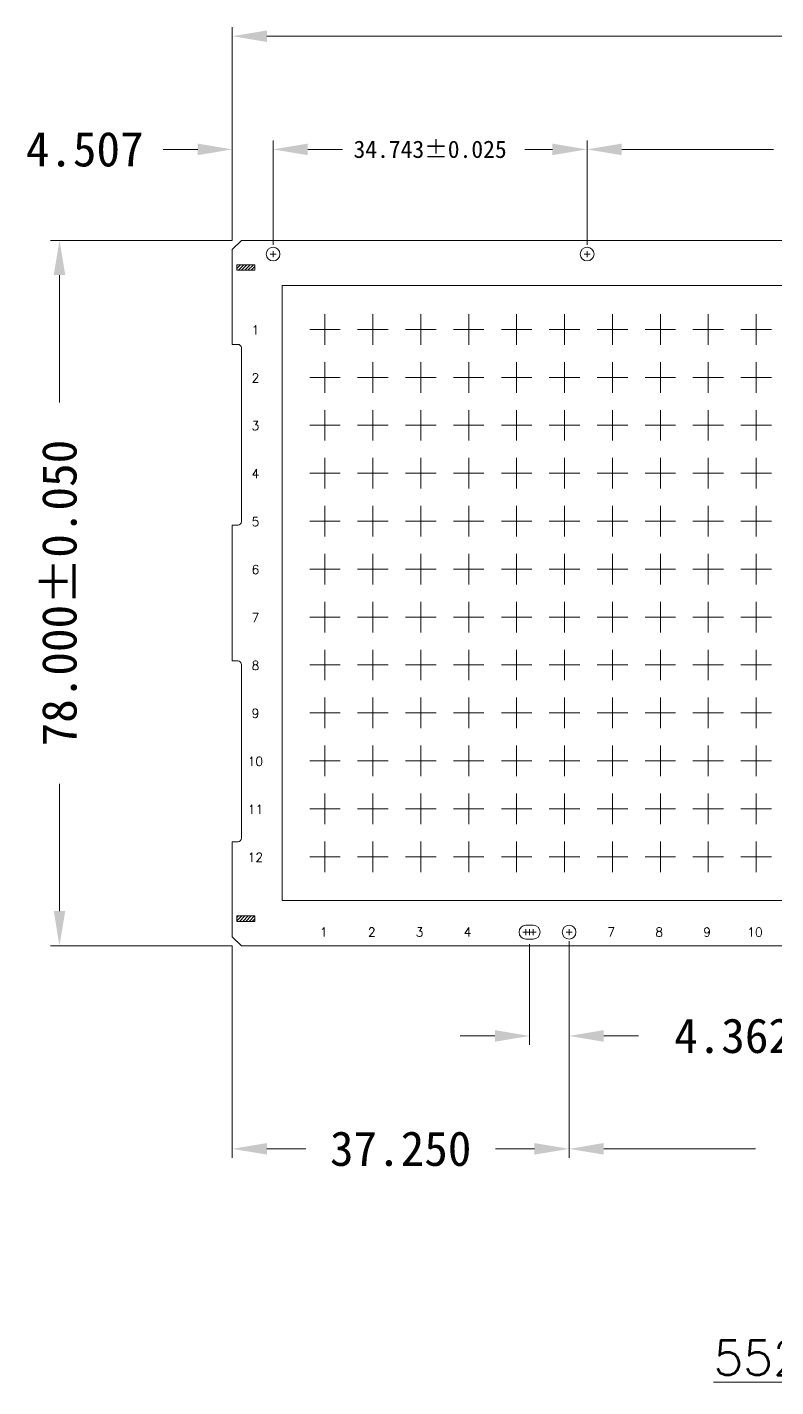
# Model space of a CAD drawing. Extents: x -197 to -81, y -157 to -2.
# Drawn here: x -195.79 to -170.94, y -157.05 to -111.95 of the extents above; entities that cross this region are included whole.
import ezdxf

# ---------------------------------------------------------------- set-up
doc = ezdxf.new("R2010")
doc.units = 0
doc.header["$LTSCALE"] = 5
doc.header["$MEASUREMENT"] = 0
for name, pattern in [('0', [0]), ('CENTER', [2, 1.25, -0.25, 0.25, -0.25]), ('HIDDEN', [0.375, 0.25, -0.125])]:
    doc.linetypes.add(name, pattern=pattern)
for name, color, linetype in [('1', 7, 'CONTINUOUS'), ('1D', 4, 'CONTINUOUS'), ('标注', 4, '0')]:
    doc.layers.add(name, color=color, linetype=linetype)
doc.layers.add('center', color=1, linetype='CONTINUOUS', lineweight=18)
doc.styles.add('宋体', font='SimSun.ttf')

msp = doc.modelspace()

# ---------------------------------------------------------------- hatches: boundary and pattern name
at = {"layer": '1D', "lineweight": 5}
h = msp.add_hatch(dxfattribs=at)
h.set_pattern_fill('ANSI31', color=256, scale=0.6, style=0)
h.set_pattern_definition([(45, (-468.39961, -120.148475), (-0.053033009, 0.053033009), [])])
h.paths.add_polyline_path([(-188.8296, -119.832), (-188.8296, -120.012), (-188.2296, -120.012), (-188.2296, -119.832)])
h.paths.add_polyline_path([(-188.8296, -141.612), (-188.8296, -141.432), (-188.2296, -141.432), (-188.2296, -141.612)])
h.paths.add_polyline_path([(-111.7296, -141.612), (-111.7296, -141.432), (-112.3296, -141.432), (-112.3296, -141.612)])
h.paths.add_polyline_path([(-111.7296, -119.832), (-111.7296, -120.012), (-112.3296, -120.012), (-112.3296, -119.832)])

# ---------------------------------------------------------------- linework, layer by layer
at = {"layer": '1', "lineweight": 5, "elevation": -0.0291}
msp.add_lwpolyline([(-111.8796, -142.422), (-188.6796, -142.422), (-188.9796, -142.122), (-188.9796, -138.972), (-188.7996, -138.972, 0.4142136), (-188.6796, -138.852), (-188.6796, -133.092, 0.4142136), (-188.7996, -132.972), (-188.9796, -132.972), (-188.9796, -128.472), (-188.7996, -128.472, 0.4142136), (-188.6796, -128.352), (-188.6796, -122.592, 0.4142136), (-188.7996, -122.472), (-188.9796, -122.472), (-188.9796, -119.322), (-188.6796, -119.022), (-111.8796, -119.022)], format="xyb", dxfattribs=at)
msp.add_lwpolyline([(-178.9932, -142.197, 1), (-178.9932, -141.7398), (-179.2332, -141.7398, 1), (-179.2332, -142.197)], format="xyb", close=True, dxfattribs=at)
at = {"layer": '1', "lineweight": 5}
for centre in [(-187.6275, -119.4756, -0.0291), (-177.2046, -119.4756, -0.0291), (-177.8046, -141.9684, -0.0291)]:
    msp.add_circle(centre, 0.2286, dxfattribs=at)
at = {"layer": '1D', "lineweight": 5}
for p, q in [((-187.7275, -119.4756, -0.0291), (-187.5275, -119.4756, -0.0291)), ((-187.6275, -119.5756, -0.0291), (-187.6275, -119.3756, -0.0291)), ((-177.3046, -119.4756, -0.0291), (-177.1046, -119.4756, -0.0291)), ((-177.2046, -119.5756, -0.0291), (-177.2046, -119.3756, -0.0291)), ((-179.3332, -141.9684, -0.0291), (-179.1332, -141.9684, -0.0291)), ((-179.2332, -142.0684, -0.0291), (-179.2332, -141.8684, -0.0291)), ((-179.2132, -141.9684, -0.0291), (-179.0132, -141.9684, -0.0291)), ((-179.1132, -142.0684, -0.0291), (-179.1132, -141.8684, -0.0291)), ((-179.0932, -141.9684, -0.0291), (-178.8932, -141.9684, -0.0291)), ((-178.9932, -142.0684, -0.0291), (-178.9932, -141.8684, -0.0291)), ((-177.9046, -141.9684, -0.0291), (-177.7046, -141.9684, -0.0291)), ((-177.8046, -142.0684, -0.0291), (-177.8046, -141.8684, -0.0291))]:
    msp.add_line(p, q, dxfattribs=at)
at = {"layer": '1D', "linetype": 'HIDDEN', "lineweight": 5, "elevation": -0.0291}
for points in [[(-188.8296, -119.832), (-188.8296, -120.012), (-188.2296, -120.012), (-188.2296, -119.832)], [(-188.8296, -119.832), (-188.8296, -120.012), (-188.2296, -120.012), (-188.2296, -119.832)], [(-188.8296, -141.612), (-188.8296, -141.432), (-188.2296, -141.432), (-188.2296, -141.612)]]:
    msp.add_lwpolyline(points, close=True, dxfattribs=at)
at = {"layer": '1D', "lineweight": 5, "elevation": -0.0291}
msp.add_lwpolyline([(-187.3296, -120.522), (-112.9296, -120.522), (-112.9296, -140.922), (-187.3296, -140.922)], close=True, dxfattribs=at)
at = {"layer": 'center', "color": 1, "linetype": 'CENTER', "lineweight": 5}
for p, q in [((-185.9046, -121.4698, -0.0291), (-185.9046, -122.4843, -0.0291)), ((-184.3146, -121.4698, -0.0291), (-184.3146, -122.4843, -0.0291)), ((-182.7246, -121.4698, -0.0291), (-182.7246, -122.4843, -0.0291)), ((-181.1346, -121.4698, -0.0291), (-181.1346, -122.4843, -0.0291)), ((-179.5446, -121.4698, -0.0291), (-179.5446, -122.4843, -0.0291)), ((-177.9546, -121.4698, -0.0291), (-177.9546, -122.4843, -0.0291)), ((-176.3646, -121.4698, -0.0291), (-176.3646, -122.4843, -0.0291)), ((-174.7746, -121.4698, -0.0291), (-174.7746, -122.4843, -0.0291)), ((-173.1846, -121.4698, -0.0291), (-173.1846, -122.4843, -0.0291)), ((-171.5946, -121.4698, -0.0291), (-171.5946, -122.4843, -0.0291)), ((-186.4118, -121.977, -0.0291), (-185.3974, -121.977, -0.0291)), ((-184.8218, -121.977, -0.0291), (-183.8074, -121.977, -0.0291)), ((-183.2318, -121.977, -0.0291), (-182.2174, -121.977, -0.0291)), ((-181.6418, -121.977, -0.0291), (-180.6274, -121.977, -0.0291)), ((-180.0518, -121.977, -0.0291), (-179.0374, -121.977, -0.0291)), ((-178.4618, -121.977, -0.0291), (-177.4474, -121.977, -0.0291)), ((-176.8718, -121.977, -0.0291), (-175.8574, -121.977, -0.0291)), ((-175.2818, -121.977, -0.0291), (-174.2674, -121.977, -0.0291)), ((-173.6918, -121.977, -0.0291), (-172.6774, -121.977, -0.0291)), ((-172.1018, -121.977, -0.0291), (-171.0874, -121.977, -0.0291)), ((-185.9046, -123.0598, -0.0291), (-185.9046, -124.0743, -0.0291)), ((-184.3146, -123.0598, -0.0291), (-184.3146, -124.0743, -0.0291)), ((-182.7246, -123.0598, -0.0291), (-182.7246, -124.0743, -0.0291)), ((-181.1346, -123.0598, -0.0291), (-181.1346, -124.0743, -0.0291)), ((-179.5446, -123.0598, -0.0291), (-179.5446, -124.0743, -0.0291)), ((-177.9546, -123.0598, -0.0291), (-177.9546, -124.0743, -0.0291)), ((-176.3646, -123.0598, -0.0291), (-176.3646, -124.0743, -0.0291)), ((-174.7746, -123.0598, -0.0291), (-174.7746, -124.0743, -0.0291)), ((-173.1846, -123.0598, -0.0291), (-173.1846, -124.0743, -0.0291)), ((-171.5946, -123.0598, -0.0291), (-171.5946, -124.0743, -0.0291)), ((-186.4118, -123.567, -0.0291), (-185.3974, -123.567, -0.0291)), ((-184.8218, -123.567, -0.0291), (-183.8074, -123.567, -0.0291)), ((-183.2318, -123.567, -0.0291), (-182.2174, -123.567, -0.0291)), ((-181.6418, -123.567, -0.0291), (-180.6274, -123.567, -0.0291)), ((-180.0518, -123.567, -0.0291), (-179.0374, -123.567, -0.0291)), ((-178.4618, -123.567, -0.0291), (-177.4474, -123.567, -0.0291)), ((-176.8718, -123.567, -0.0291), (-175.8574, -123.567, -0.0291)), ((-175.2818, -123.567, -0.0291), (-174.2674, -123.567, -0.0291)), ((-173.6918, -123.567, -0.0291), (-172.6774, -123.567, -0.0291)), ((-172.1018, -123.567, -0.0291), (-171.0874, -123.567, -0.0291)), ((-185.9046, -124.6498, -0.0291), (-185.9046, -125.6643, -0.0291)), ((-184.3146, -124.6498, -0.0291), (-184.3146, -125.6643, -0.0291)), ((-182.7246, -124.6498, -0.0291), (-182.7246, -125.6643, -0.0291)), ((-181.1346, -124.6498, -0.0291), (-181.1346, -125.6643, -0.0291)), ((-179.5446, -124.6498, -0.0291), (-179.5446, -125.6643, -0.0291)), ((-177.9546, -124.6498, -0.0291), (-177.9546, -125.6643, -0.0291)), ((-176.3646, -124.6498, -0.0291), (-176.3646, -125.6643, -0.0291)), ((-174.7746, -124.6498, -0.0291), (-174.7746, -125.6643, -0.0291)), ((-173.1846, -124.6498, -0.0291), (-173.1846, -125.6643, -0.0291)), ((-171.5946, -124.6498, -0.0291), (-171.5946, -125.6643, -0.0291)), ((-186.4118, -125.157, -0.0291), (-185.3974, -125.157, -0.0291)), ((-184.8218, -125.157, -0.0291), (-183.8074, -125.157, -0.0291)), ((-183.2318, -125.157, -0.0291), (-182.2174, -125.157, -0.0291)), ((-181.6418, -125.157, -0.0291), (-180.6274, -125.157, -0.0291)), ((-180.0518, -125.157, -0.0291), (-179.0374, -125.157, -0.0291)), ((-178.4618, -125.157, -0.0291), (-177.4474, -125.157, -0.0291)), ((-176.8718, -125.157, -0.0291), (-175.8574, -125.157, -0.0291)), ((-175.2818, -125.157, -0.0291), (-174.2674, -125.157, -0.0291)), ((-173.6918, -125.157, -0.0291), (-172.6774, -125.157, -0.0291)), ((-172.1018, -125.157, -0.0291), (-171.0874, -125.157, -0.0291)), ((-185.9046, -126.2398, -0.0291), (-185.9046, -127.2543, -0.0291)), ((-184.3146, -126.2398, -0.0291), (-184.3146, -127.2543, -0.0291)), ((-182.7246, -126.2398, -0.0291), (-182.7246, -127.2543, -0.0291)), ((-181.1346, -126.2398, -0.0291), (-181.1346, -127.2543, -0.0291)), ((-179.5446, -126.2398, -0.0291), (-179.5446, -127.2543, -0.0291)), ((-177.9546, -126.2398, -0.0291), (-177.9546, -127.2543, -0.0291)), ((-176.3646, -126.2398, -0.0291), (-176.3646, -127.2543, -0.0291)), ((-174.7746, -126.2398, -0.0291), (-174.7746, -127.2543, -0.0291)), ((-173.1846, -126.2398, -0.0291), (-173.1846, -127.2543, -0.0291)), ((-171.5946, -126.2398, -0.0291), (-171.5946, -127.2543, -0.0291)), ((-186.4118, -126.747, -0.0291), (-185.3974, -126.747, -0.0291)), ((-184.8218, -126.747, -0.0291), (-183.8074, -126.747, -0.0291)), ((-183.2318, -126.747, -0.0291), (-182.2174, -126.747, -0.0291)), ((-181.6418, -126.747, -0.0291), (-180.6274, -126.747, -0.0291)), ((-180.0518, -126.747, -0.0291), (-179.0374, -126.747, -0.0291)), ((-178.4618, -126.747, -0.0291), (-177.4474, -126.747, -0.0291)), ((-176.8718, -126.747, -0.0291), (-175.8574, -126.747, -0.0291)), ((-175.2818, -126.747, -0.0291), (-174.2674, -126.747, -0.0291)), ((-173.6918, -126.747, -0.0291), (-172.6774, -126.747, -0.0291)), ((-172.1018, -126.747, -0.0291), (-171.0874, -126.747, -0.0291)), ((-185.9046, -127.8298, -0.0291), (-185.9046, -128.8443, -0.0291)), ((-184.3146, -127.8298, -0.0291), (-184.3146, -128.8443, -0.0291)), ((-182.7246, -127.8298, -0.0291), (-182.7246, -128.8443, -0.0291)), ((-181.1346, -127.8298, -0.0291), (-181.1346, -128.8443, -0.0291)), ((-179.5446, -127.8298, -0.0291), (-179.5446, -128.8443, -0.0291)), ((-177.9546, -127.8298, -0.0291), (-177.9546, -128.8443, -0.0291)), ((-176.3646, -127.8298, -0.0291), (-176.3646, -128.8443, -0.0291)), ((-174.7746, -127.8298, -0.0291), (-174.7746, -128.8443, -0.0291)), ((-173.1846, -127.8298, -0.0291), (-173.1846, -128.8443, -0.0291)), ((-171.5946, -127.8298, -0.0291), (-171.5946, -128.8443, -0.0291)), ((-186.4118, -128.337, -0.0291), (-185.3974, -128.337, -0.0291)), ((-184.8218, -128.337, -0.0291), (-183.8074, -128.337, -0.0291)), ((-183.2318, -128.337, -0.0291), (-182.2174, -128.337, -0.0291)), ((-181.6418, -128.337, -0.0291), (-180.6274, -128.337, -0.0291)), ((-180.0518, -128.337, -0.0291), (-179.0374, -128.337, -0.0291)), ((-178.4618, -128.337, -0.0291), (-177.4474, -128.337, -0.0291)), ((-176.8718, -128.337, -0.0291), (-175.8574, -128.337, -0.0291)), ((-175.2818, -128.337, -0.0291), (-174.2674, -128.337, -0.0291)), ((-173.6918, -128.337, -0.0291), (-172.6774, -128.337, -0.0291)), ((-172.1018, -128.337, -0.0291), (-171.0874, -128.337, -0.0291)), ((-185.9046, -129.4198, -0.0291), (-185.9046, -130.4343, -0.0291)), ((-184.3146, -129.4198, -0.0291), (-184.3146, -130.4343, -0.0291)), ((-182.7246, -129.4198, -0.0291), (-182.7246, -130.4343, -0.0291)), ((-181.1346, -129.4198, -0.0291), (-181.1346, -130.4343, -0.0291)), ((-179.5446, -129.4198, -0.0291), (-179.5446, -130.4343, -0.0291)), ((-177.9546, -129.4198, -0.0291), (-177.9546, -130.4343, -0.0291)), ((-176.3646, -129.4198, -0.0291), (-176.3646, -130.4343, -0.0291)), ((-174.7746, -129.4198, -0.0291), (-174.7746, -130.4343, -0.0291)), ((-173.1846, -129.4198, -0.0291), (-173.1846, -130.4343, -0.0291)), ((-171.5946, -129.4198, -0.0291), (-171.5946, -130.4343, -0.0291)), ((-186.4118, -129.927, -0.0291), (-185.3974, -129.927, -0.0291)), ((-184.8218, -129.927, -0.0291), (-183.8074, -129.927, -0.0291)), ((-183.2318, -129.927, -0.0291), (-182.2174, -129.927, -0.0291)), ((-181.6418, -129.927, -0.0291), (-180.6274, -129.927, -0.0291)), ((-180.0518, -129.927, -0.0291), (-179.0374, -129.927, -0.0291)), ((-178.4618, -129.927, -0.0291), (-177.4474, -129.927, -0.0291)), ((-176.8718, -129.927, -0.0291), (-175.8574, -129.927, -0.0291)), ((-175.2818, -129.927, -0.0291), (-174.2674, -129.927, -0.0291)), ((-173.6918, -129.927, -0.0291), (-172.6774, -129.927, -0.0291)), ((-172.1018, -129.927, -0.0291), (-171.0874, -129.927, -0.0291)), ((-185.9046, -131.0098, -0.0291), (-185.9046, -132.0243, -0.0291)), ((-184.3146, -131.0098, -0.0291), (-184.3146, -132.0243, -0.0291)), ((-182.7246, -131.0098, -0.0291), (-182.7246, -132.0243, -0.0291)), ((-181.1346, -131.0098, -0.0291), (-181.1346, -132.0243, -0.0291)), ((-179.5446, -131.0098, -0.0291), (-179.5446, -132.0243, -0.0291)), ((-177.9546, -131.0098, -0.0291), (-177.9546, -132.0243, -0.0291)), ((-176.3646, -131.0098, -0.0291), (-176.3646, -132.0243, -0.0291)), ((-174.7746, -131.0098, -0.0291), (-174.7746, -132.0243, -0.0291)), ((-173.1846, -131.0098, -0.0291), (-173.1846, -132.0243, -0.0291)), ((-171.5946, -131.0098, -0.0291), (-171.5946, -132.0243, -0.0291)), ((-186.4118, -131.517, -0.0291), (-185.3974, -131.517, -0.0291)), ((-184.8218, -131.517, -0.0291), (-183.8074, -131.517, -0.0291)), ((-183.2318, -131.517, -0.0291), (-182.2174, -131.517, -0.0291)), ((-181.6418, -131.517, -0.0291), (-180.6274, -131.517, -0.0291)), ((-180.0518, -131.517, -0.0291), (-179.0374, -131.517, -0.0291)), ((-178.4618, -131.517, -0.0291), (-177.4474, -131.517, -0.0291)), ((-176.8718, -131.517, -0.0291), (-175.8574, -131.517, -0.0291)), ((-175.2818, -131.517, -0.0291), (-174.2674, -131.517, -0.0291)), ((-173.6918, -131.517, -0.0291), (-172.6774, -131.517, -0.0291)), ((-172.1018, -131.517, -0.0291), (-171.0874, -131.517, -0.0291)), ((-185.9046, -132.5998, -0.0291), (-185.9046, -133.6143, -0.0291)), ((-184.3146, -132.5998, -0.0291), (-184.3146, -133.6143, -0.0291)), ((-182.7246, -132.5998, -0.0291), (-182.7246, -133.6143, -0.0291)), ((-181.1346, -132.5998, -0.0291), (-181.1346, -133.6143, -0.0291)), ((-179.5446, -132.5998, -0.0291), (-179.5446, -133.6143, -0.0291)), ((-177.9546, -132.5998, -0.0291), (-177.9546, -133.6143, -0.0291)), ((-176.3646, -132.5998, -0.0291), (-176.3646, -133.6143, -0.0291)), ((-174.7746, -132.5998, -0.0291), (-174.7746, -133.6143, -0.0291)), ((-173.1846, -132.5998, -0.0291), (-173.1846, -133.6143, -0.0291)), ((-171.5946, -132.5998, -0.0291), (-171.5946, -133.6143, -0.0291)), ((-186.4118, -133.107, -0.0291), (-185.3974, -133.107, -0.0291)), ((-184.8218, -133.107, -0.0291), (-183.8074, -133.107, -0.0291)), ((-183.2318, -133.107, -0.0291), (-182.2174, -133.107, -0.0291)), ((-181.6418, -133.107, -0.0291), (-180.6274, -133.107, -0.0291)), ((-180.0518, -133.107, -0.0291), (-179.0374, -133.107, -0.0291)), ((-178.4618, -133.107, -0.0291), (-177.4474, -133.107, -0.0291)), ((-176.8718, -133.107, -0.0291), (-175.8574, -133.107, -0.0291)), ((-175.2818, -133.107, -0.0291), (-174.2674, -133.107, -0.0291)), ((-173.6918, -133.107, -0.0291), (-172.6774, -133.107, -0.0291)), ((-172.1018, -133.107, -0.0291), (-171.0874, -133.107, -0.0291)), ((-185.9046, -134.1898, -0.0291), (-185.9046, -135.2043, -0.0291)), ((-184.3146, -134.1898, -0.0291), (-184.3146, -135.2043, -0.0291)), ((-182.7246, -134.1898, -0.0291), (-182.7246, -135.2043, -0.0291)), ((-181.1346, -134.1898, -0.0291), (-181.1346, -135.2043, -0.0291)), ((-179.5446, -134.1898, -0.0291), (-179.5446, -135.2043, -0.0291)), ((-177.9546, -134.1898, -0.0291), (-177.9546, -135.2043, -0.0291)), ((-176.3646, -134.1898, -0.0291), (-176.3646, -135.2043, -0.0291)), ((-174.7746, -134.1898, -0.0291), (-174.7746, -135.2043, -0.0291)), ((-173.1846, -134.1898, -0.0291), (-173.1846, -135.2043, -0.0291)), ((-171.5946, -134.1898, -0.0291), (-171.5946, -135.2043, -0.0291)), ((-186.4118, -134.697, -0.0291), (-185.3974, -134.697, -0.0291)), ((-184.8218, -134.697, -0.0291), (-183.8074, -134.697, -0.0291)), ((-183.2318, -134.697, -0.0291), (-182.2174, -134.697, -0.0291)), ((-181.6418, -134.697, -0.0291), (-180.6274, -134.697, -0.0291)), ((-180.0518, -134.697, -0.0291), (-179.0374, -134.697, -0.0291)), ((-178.4618, -134.697, -0.0291), (-177.4474, -134.697, -0.0291)), ((-176.8718, -134.697, -0.0291), (-175.8574, -134.697, -0.0291)), ((-175.2818, -134.697, -0.0291), (-174.2674, -134.697, -0.0291)), ((-173.6918, -134.697, -0.0291), (-172.6774, -134.697, -0.0291)), ((-172.1018, -134.697, -0.0291), (-171.0874, -134.697, -0.0291)), ((-185.9046, -135.7798, -0.0291), (-185.9046, -136.7943, -0.0291)), ((-184.3146, -135.7798, -0.0291), (-184.3146, -136.7943, -0.0291)), ((-182.7246, -135.7798, -0.0291), (-182.7246, -136.7943, -0.0291)), ((-181.1346, -135.7798, -0.0291), (-181.1346, -136.7943, -0.0291)), ((-179.5446, -135.7798, -0.0291), (-179.5446, -136.7943, -0.0291)), ((-177.9546, -135.7798, -0.0291), (-177.9546, -136.7943, -0.0291)), ((-176.3646, -135.7798, -0.0291), (-176.3646, -136.7943, -0.0291)), ((-174.7746, -135.7798, -0.0291), (-174.7746, -136.7943, -0.0291)), ((-173.1846, -135.7798, -0.0291), (-173.1846, -136.7943, -0.0291)), ((-171.5946, -135.7798, -0.0291), (-171.5946, -136.7943, -0.0291)), ((-186.4118, -136.287, -0.0291), (-185.3974, -136.287, -0.0291)), ((-184.8218, -136.287, -0.0291), (-183.8074, -136.287, -0.0291)), ((-183.2318, -136.287, -0.0291), (-182.2174, -136.287, -0.0291)), ((-181.6418, -136.287, -0.0291), (-180.6274, -136.287, -0.0291)), ((-180.0518, -136.287, -0.0291), (-179.0374, -136.287, -0.0291)), ((-178.4618, -136.287, -0.0291), (-177.4474, -136.287, -0.0291)), ((-176.8718, -136.287, -0.0291), (-175.8574, -136.287, -0.0291)), ((-175.2818, -136.287, -0.0291), (-174.2674, -136.287, -0.0291)), ((-173.6918, -136.287, -0.0291), (-172.6774, -136.287, -0.0291)), ((-172.1018, -136.287, -0.0291), (-171.0874, -136.287, -0.0291)), ((-185.9046, -137.3698, -0.0291), (-185.9046, -138.3843, -0.0291)), ((-184.3146, -137.3698, -0.0291), (-184.3146, -138.3843, -0.0291)), ((-182.7246, -137.3698, -0.0291), (-182.7246, -138.3843, -0.0291)), ((-181.1346, -137.3698, -0.0291), (-181.1346, -138.3843, -0.0291)), ((-179.5446, -137.3698, -0.0291), (-179.5446, -138.3843, -0.0291)), ((-177.9546, -137.3698, -0.0291), (-177.9546, -138.3843, -0.0291)), ((-176.3646, -137.3698, -0.0291), (-176.3646, -138.3843, -0.0291)), ((-174.7746, -137.3698, -0.0291), (-174.7746, -138.3843, -0.0291)), ((-173.1846, -137.3698, -0.0291), (-173.1846, -138.3843, -0.0291)), ((-171.5946, -137.3698, -0.0291), (-171.5946, -138.3843, -0.0291)), ((-186.4118, -137.877, -0.0291), (-185.3974, -137.877, -0.0291)), ((-184.8218, -137.877, -0.0291), (-183.8074, -137.877, -0.0291)), ((-183.2318, -137.877, -0.0291), (-182.2174, -137.877, -0.0291)), ((-181.6418, -137.877, -0.0291), (-180.6274, -137.877, -0.0291)), ((-180.0518, -137.877, -0.0291), (-179.0374, -137.877, -0.0291)), ((-178.4618, -137.877, -0.0291), (-177.4474, -137.877, -0.0291)), ((-176.8718, -137.877, -0.0291), (-175.8574, -137.877, -0.0291)), ((-175.2818, -137.877, -0.0291), (-174.2674, -137.877, -0.0291)), ((-173.6918, -137.877, -0.0291), (-172.6774, -137.877, -0.0291)), ((-172.1018, -137.877, -0.0291), (-171.0874, -137.877, -0.0291)), ((-185.9046, -138.9598, -0.0291), (-185.9046, -139.9743, -0.0291)), ((-184.3146, -138.9598, -0.0291), (-184.3146, -139.9743, -0.0291)), ((-182.7246, -138.9598, -0.0291), (-182.7246, -139.9743, -0.0291)), ((-181.1346, -138.9598, -0.0291), (-181.1346, -139.9743, -0.0291)), ((-179.5446, -138.9598, -0.0291), (-179.5446, -139.9743, -0.0291)), ((-177.9546, -138.9598, -0.0291), (-177.9546, -139.9743, -0.0291)), ((-176.3646, -138.9598, -0.0291), (-176.3646, -139.9743, -0.0291)), ((-174.7746, -138.9598, -0.0291), (-174.7746, -139.9743, -0.0291)), ((-173.1846, -138.9598, -0.0291), (-173.1846, -139.9743, -0.0291)), ((-171.5946, -138.9598, -0.0291), (-171.5946, -139.9743, -0.0291)), ((-186.4118, -139.467, -0.0291), (-185.3974, -139.467, -0.0291)), ((-184.8218, -139.467, -0.0291), (-183.8074, -139.467, -0.0291)), ((-183.2318, -139.467, -0.0291), (-182.2174, -139.467, -0.0291)), ((-181.6418, -139.467, -0.0291), (-180.6274, -139.467, -0.0291)), ((-180.0518, -139.467, -0.0291), (-179.0374, -139.467, -0.0291)), ((-178.4618, -139.467, -0.0291), (-177.4474, -139.467, -0.0291)), ((-176.8718, -139.467, -0.0291), (-175.8574, -139.467, -0.0291)), ((-175.2818, -139.467, -0.0291), (-174.2674, -139.467, -0.0291)), ((-173.6918, -139.467, -0.0291), (-172.6774, -139.467, -0.0291)), ((-172.1018, -139.467, -0.0291), (-171.0874, -139.467, -0.0291))]:
    msp.add_line(p, q, dxfattribs=at)
at = {"layer": '标注', "lineweight": 5}
for p, q in [((-188.9796, -119.022, -0.0291), (-188.9796, -111.951, -0.0291)), ((-187.8296, -112.251, -0.0291), (-157.0415, -112.251, -0.0291)), ((-188.9796, -119.022, -0.0291), (-188.9796, -115.7043, -0.0291)), ((-187.6275, -119.1756, -0.0291), (-187.6275, -115.7043, -0.0291)), ((-187.6275, -119.1756, -0.0291), (-187.6275, -115.7043, -0.0291)), ((-177.2046, -119.1756, -0.0291), (-177.2046, -115.7043, -0.0291)), ((-177.2046, -119.1756, -0.0291), (-177.2046, -115.7043, -0.0291)), ((-190.1296, -116.0043, -0.0291), (-191.2796, -116.0043, -0.0291)), ((-186.4775, -116.0043, -0.0291), (-185.3275, -116.0043, -0.0291)), ((-186.4775, -116.0043, -0.0291), (-185.5636, -116.0043, -0.0291)), ((-178.3546, -116.0043, -0.0291), (-179.2684, -116.0043, -0.0291)), ((-176.0546, -116.0043, -0.0291), (-171.0177, -116.0043, -0.0291)), ((-188.9796, -119.022, -0.0291), (-195.0159, -119.022, -0.0291)), ((-194.7159, -120.172, -0.0291), (-194.7159, -124.3982, -0.0291)), ((-194.7159, -141.272, -0.0291), (-194.7159, -137.0459, -0.0291)), ((-188.9796, -142.422, -0.0291), (-195.0159, -142.422, -0.0291)), ((-188.9796, -142.422, -0.0291), (-188.9796, -149.4572, -0.0291)), ((-179.1132, -142.3684, -0.0291), (-179.1132, -145.7119, -0.0291)), ((-177.8046, -142.2684, -0.0291), (-177.8046, -149.4572, -0.0291)), ((-177.8046, -142.2684, -0.0291), (-177.8046, -149.4572, -0.0291)), ((-177.8046, -142.3684, -0.0291), (-177.8046, -145.7119, -0.0291)), ((-180.2632, -145.4119, -0.0291), (-181.4132, -145.4119, -0.0291)), ((-176.6546, -145.4119, -0.0291), (-175.5046, -145.4119, -0.0291)), ((-187.8296, -149.1572, -0.0291), (-186.5397, -149.1572, -0.0291)), ((-178.9546, -149.1572, -0.0291), (-180.2445, -149.1572, -0.0291)), ((-176.6546, -149.1572, -0.0291), (-171.6177, -149.1572, -0.0291))]:
    msp.add_line(p, q, dxfattribs=at)
for points in [[(-187.8296, -112.0593, -0.0291), (-187.8296, -112.4427, -0.0291), (-188.9796, -112.251, -0.0291)], [(-190.1296, -115.8126, -0.0291), (-190.1296, -116.1959, -0.0291), (-188.9796, -116.0043, -0.0291)], [(-186.4775, -115.8126, -0.0291), (-186.4775, -116.1959, -0.0291), (-187.6275, -116.0043, -0.0291)], [(-186.4775, -115.8126, -0.0291), (-186.4775, -116.1959, -0.0291), (-187.6275, -116.0043, -0.0291)], [(-178.3546, -115.8126, -0.0291), (-178.3546, -116.1959, -0.0291), (-177.2046, -116.0043, -0.0291)], [(-176.0546, -115.8126, -0.0291), (-176.0546, -116.1959, -0.0291), (-177.2046, -116.0043, -0.0291)], [(-194.9075, -120.172, -0.0291), (-194.5242, -120.172, -0.0291), (-194.7159, -119.022, -0.0291)], [(-194.9075, -141.272, -0.0291), (-194.5242, -141.272, -0.0291), (-194.7159, -142.422, -0.0291)], [(-180.2632, -145.2202, -0.0291), (-180.2632, -145.6036, -0.0291), (-179.1132, -145.4119, -0.0291)], [(-176.6546, -145.2202, -0.0291), (-176.6546, -145.6036, -0.0291), (-177.8046, -145.4119, -0.0291)], [(-187.8296, -148.9656, -0.0291), (-187.8296, -149.3489, -0.0291), (-188.9796, -149.1572, -0.0291)], [(-178.9546, -148.9656, -0.0291), (-178.9546, -149.3489, -0.0291), (-177.8046, -149.1572, -0.0291)], [(-176.6546, -148.9656, -0.0291), (-176.6546, -149.3489, -0.0291), (-177.8046, -149.1572, -0.0291)]]:
    msp.add_solid(points, dxfattribs=at)

# ---------------------------------------------------------------- texts
at = {"layer": 'center', "lineweight": 5, "char_height": 0.297619, "attachment_point": 5, "style": '宋体'}
for s, insert in [('{\\Fsimplex|c134;1}', (-188.2125, -121.9926, -0.0663)), ('{\\Fsimplex|c0;2}', (-188.2125, -123.5826, -0.0663)), ('{\\Fsimplex|c0;3}', (-188.2125, -125.1726, -0.0663)), ('{\\Fsimplex|c0;4}', (-188.2125, -126.7626, -0.0663)), ('{\\Fsimplex|c0;5}', (-188.2125, -128.3526, -0.0663)), ('{\\Fsimplex|c0;6}', (-188.2125, -129.9426, -0.0663)), ('{\\Fsimplex|c0;7}', (-188.2125, -131.5326, -0.0663)), ('{\\Fsimplex|c0;8}', (-188.2125, -133.1226, -0.0663)), ('{\\Fsimplex|c0;9}', (-188.2125, -134.7126, -0.0663)), ('{\\Fsimplex|c134;1\\Fsimplex|c0;0}', (-188.2125, -136.3026, -0.0663)), ('{\\Fsimplex|c134;1\\Fsimplex|c0;1}', (-188.2125, -137.8926, -0.0663)), ('{\\Fsimplex|c0;12}', (-188.2125, -139.4826, -0.0663)), ('{\\Fsimplex|c0;1}', (-185.9434, -141.9684, -0.0291)), ('{\\Fsimplex|c0;2}', (-184.3534, -141.9684, -0.0291)), ('{\\Fsimplex|c0;3}', (-182.7634, -141.9684, -0.0291)), ('{\\Fsimplex|c0;4}', (-181.1734, -141.9684, -0.0291)), ('{\\Fsimplex|c0;7}', (-176.4034, -141.9684, -0.0291)), ('{\\Fsimplex|c0;8}', (-174.8134, -141.9684, -0.0291)), ('{\\Fsimplex|c0;9}', (-173.2234, -141.9684, -0.0291)), ('{\\Fsimplex|c0;10}', (-171.6334, -141.9684, -0.0291))]:
    msp.add_mtext(s, dxfattribs=dict(at, insert=insert))
at = {"layer": '标注', "lineweight": 5, "attachment_point": 5, "style": '宋体'}
for s, insert, char_height in [('4.507', (-193.8796, -116.0043, -0.0291), 1.15), ('34.743±0.025', (-182.416, -116.0043, -0.0291), 0.575), ('4.362 TYP', (-170.7962, -145.4119, -0.0291), 1.15), ('37.250', (-183.3921, -149.1572, -0.0291), 1.15), ('{\\Fromans,bigfont|c0;\\L552\\Fromans,bigfont|c128; UNITS/STRIP (ALL LOGO HALF ETCH)}', (-156.9682, -156.2836, -0.0062), 1.15)]:
    msp.add_mtext(s, dxfattribs=dict(at, insert=insert, char_height=char_height))
at = {"layer": '标注', "lineweight": 5, "insert": (-194.7159, -130.722, -0.0291), "char_height": 1.15, "attachment_point": 5, "rotation": 90, "style": '宋体'}
msp.add_mtext('78.000±0.050', dxfattribs=at)

doc.saveas('drawing.dxf')
